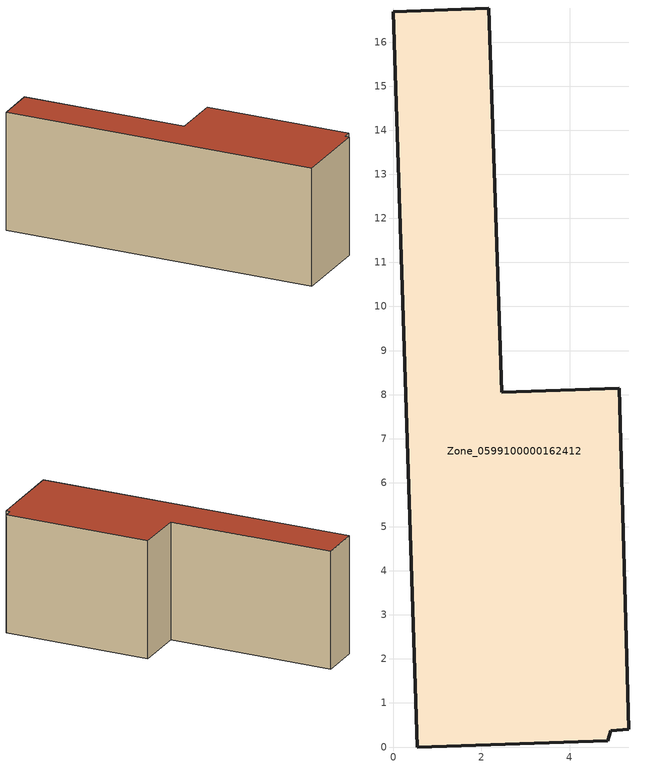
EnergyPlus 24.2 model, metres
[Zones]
Zone_0599100000162412
 floor ground (C_G): 0.54,0 0,16.69 2.17,16.77 2.46,8.06 5.13,8.14 5.34,0.4 4.94,0.37 4.87,0.14 z0
 wall outside (C_F): 2.46,8.06 2.17,16.77 0,16.69 0.54,0 4.87,0.14 4.94,0.37 5.34,0.4 5.13,8.14 2.46,8.06 z0:6.32
 roof outside (C_R): 4.94,0.37 5.34,0.4 5.13,8.14 2.46,8.06 2.17,16.77 0,16.69 0.54,0 4.87,0.14 z6.32
[BUILDING]
Pand.0599100000162412: North Axis=0; Terrain=City; Loads Convergence Tolerance Value=0.04; Temperature Convergence Tolerance Value=0.4; Solar Distribution=FullExterior; Maximum Number of Warmup Days=25; Minimum Number of Warmup Days=1
[Site:Location]
Rotterdam.The.Hague.AP_ZH_NLD Design_Conditions: Latitude=51.96; Longitude=4.45; Time Zone=1; Elevation=-4.5
[SITE:GROUNDTEMPERATURE:BUILDINGSURFACE]
18, 18, 18, 18, 18, 18, 18, 18, 18, 18, 18, 18
[MATERIAL] Thermal Absorptance=0.9; Solar Absorptance=0.7; Visible Absorptance=0.7
Name | Roughness | Thickness | Conductivity | Density | Specific Heat
G.TI.1946 | MediumSmooth | 0.15 | 1 | 540 | 1210
F.TI.1946 | Rough | 0.3 | 0.857143 | 1920 | 840
R.TI.1946 | MediumRough | 0.2 | 0.1 | 1500 | 1000
[CONSTRUCTION]
C_G: G.TI.1946
C_F: F.TI.1946
C_R: R.TI.1946
[ZONE]
Zone_0599100000162412: Type=1; Multiplier=1; Ceiling Height=Autocalculate; Volume=Autocalculate; Floor Area=autocalculate; Part of Total Floor Area=Yes
[ZONEINFILTRATION:DESIGNFLOWRATE]
Infil_Zone_0599100000162412: Zone or ZoneList or Space or SpaceList=Zone_0599100000162412; Schedule=AlwaysOn; Design Flow Rate Calculation Method=Flow/Area; Flow Rate per Floor Area=0.003; Constant Term Coefficient=1; Temperature Term Coefficient=0; Velocity Term Coefficient=0; Velocity Squared Term Coefficient=0
[HVACTEMPLATE:ZONE:IDEALLOADSAIRSYSTEM]
Zone_0599100000162412: Maximum Heating Supply Air Temperature=50; Minimum Cooling Supply Air Temperature=13; Maximum Heating Supply Air Humidity Ratio=0.0156; Minimum Cooling Supply Air Humidity Ratio=0.0077; Heating Limit=NoLimit; Cooling Limit=NoLimit; Dehumidification Control Type=ConstantSensibleHeatRatio; Cooling Sensible Heat Ratio=0.7; Dehumidification Setpoint=60; Humidification Control Type=None; Humidification Setpoint=30; Outdoor Air Method=None; Outdoor Air Flow Rate per Person=0.00944; Outdoor Air Flow Rate per Zone Floor Area=0; Outdoor Air Flow Rate per Zone=0; Demand Controlled Ventilation Type=None; Outdoor Air Economizer Type=NoEconomizer; Heat Recovery Type=None; Sensible Heat Recovery Effectiveness=0.7; Latent Heat Recovery Effectiveness=0.65
[ZONECONTROL:THERMOSTAT]
ThermostatControl_Zone_0599100000162412: Zone or ZoneList=Zone_0599100000162412; Control Type Schedule=DualSetpointControlType; Control 1=Thermostat_Zone_0599100000162412; Temperature Difference Between Cutout And Setpoint=0
[THERMOSTATSETPOINT:DUALSETPOINT]
Thermostat_Zone_0599100000162412: Heating Setpoint Temperature Schedule=HeatingSetpoint_Zone_0599100000162412; Cooling Setpoint Temperature Schedule=CoolingSetpoint_Zone_0599100000162412
[SCHEDULE:COMPACT]
HeatingSetpoint_Zone_0599100000162412: Through: 12/31, For: AllDays, Until: 24:00, 21
CoolingSetpoint_Zone_0599100000162412: Through: 12/31, For: AllDays, Until: 24:00, 24
DualSetpointControlType: Through: 12/31, For: AllDays, Until: 24:00, 4
AlwaysOn: Through: 12/31, For: AllDays, Until: 24:00, 1
